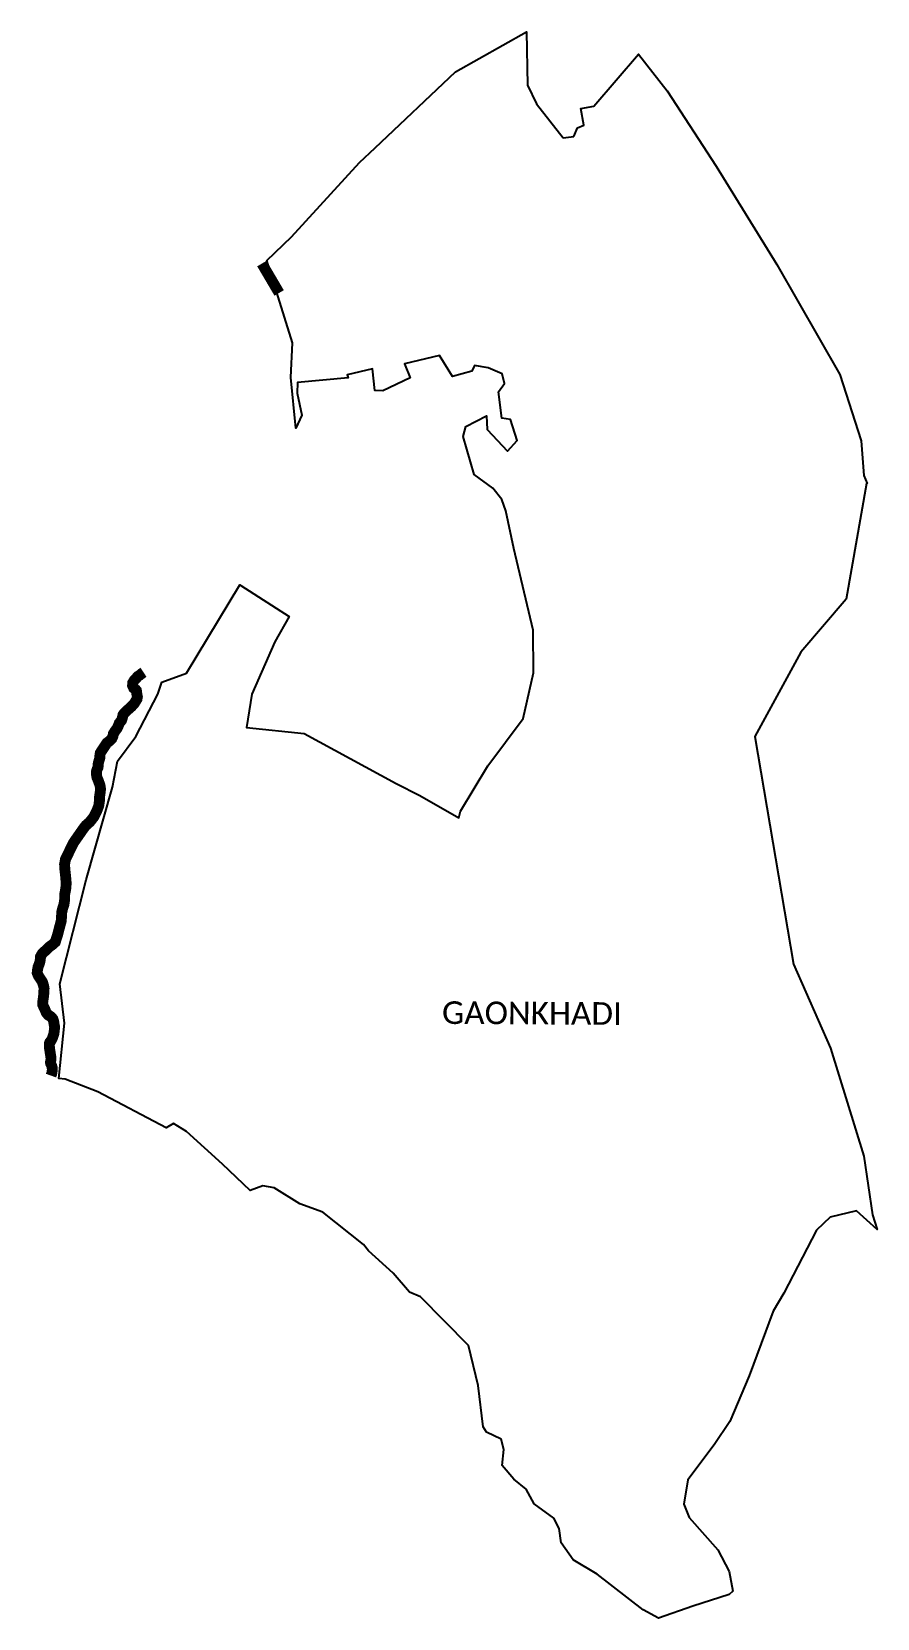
# Model space of a CAD drawing. Header units: metres. Extents: x 319536 to 323428, y 1852503 to 1859804.
import ezdxf

# ---------------------------------------------------------------- set-up
doc = ezdxf.new("R2010")
doc.units = ezdxf.units.M
for name, color, linetype in [('UNPROTECTED', 130, 'Continuous'), ('UNPROTECTED DUE TO CREEK', 150, 'Continuous'), ('village', 3, 'Continuous'), ('VILLAGE NAME', 250, 'Continuous')]:
    doc.layers.add(name, color=color, linetype=linetype)
doc.styles.get("Standard").update_dxf_attribs({"font": 'simplex.shx'})

msp = doc.modelspace()

# ---------------------------------------------------------------- linework, layer by layer
at = {"layer": 'UNPROTECTED', "const_width": 50, "flags": 128}
msp.add_lwpolyline([(320050.9, 1856856.1), (320043.8, 1856851.4), (320031.1, 1856841.2), (320024.5, 1856837.6), (320014.2, 1856825.1), (320008.3, 1856819.6), (320001.4, 1856808.1), (320000.5, 1856795.2), (320005.6, 1856783.9), (320015, 1856776.2), (320018.3, 1856772.1), (320019.4, 1856763.3), (320020.3, 1856755.5), (320022.7, 1856743.2), (320021, 1856733.2), (320008, 1856712.3), (319995.5, 1856698.5), (319979.2, 1856684.2), (319960.3, 1856665.5), (319956.4, 1856660.1), (319954.6, 1856650.4), (319949.8, 1856635.2), (319939.2, 1856621.8), (319933.8, 1856606.9), (319927.6, 1856595.6), (319919.5, 1856584.9), (319912.2, 1856573.3), (319910, 1856561.2), (319905.4, 1856551.3), (319892.9, 1856539), (319882.1, 1856530.8), (319872.2, 1856515.5), (319858.1, 1856494.5), (319852, 1856484.9), (319850.2, 1856472.9), (319850, 1856462.5), (319846.1, 1856449.7), (319842.6, 1856436.6), (319842.3, 1856429), (319841.7, 1856418.6), (319836.4, 1856407.4), (319834, 1856397.7), (319834.7, 1856384.7), (319836.8, 1856372), (319840.8, 1856363.1), (319846.3, 1856348.1), (319850.9, 1856335.4), (319853.2, 1856319.1), (319851.4, 1856302.2), (319848.7, 1856284.8), (319848.1, 1856264.8), (319845, 1856242.3), (319835.7, 1856217.3), (319821.3, 1856189.8), (319803.7, 1856167.5), (319785.5, 1856151.5), (319774, 1856136.7), (319750.1, 1856102.3), (319730.3, 1856074), (319718.5, 1856050.9), (319691.6, 1855995.6), (319687.6, 1855972.3), (319689, 1855948.5), (319692.3, 1855918.5), (319695.1, 1855885.9), (319693.4, 1855861.9), (319688.1, 1855833.8), (319688.3, 1855812.1), (319684.8, 1855788.2), (319679.3, 1855771.7), (319674.5, 1855751.7), (319673.6, 1855731.9), (319672.1, 1855711.3), (319663.6, 1855679.7), (319655.9, 1855649.9), (319649.3, 1855629.4), (319644.9, 1855614.9), (319634.2, 1855604.6), (319619.8, 1855594.5), (319584.8, 1855561.7), (319576.9, 1855547.7), (319576, 1855533.5), (319572.3, 1855517.4), (319565.6, 1855500.1), (319562.5, 1855483.7), (319561.7, 1855472.9), (319567, 1855459.7), (319576.6, 1855445.2), (319584.9, 1855432.8), (319587.9, 1855423.8), (319591.2, 1855413.6), (319593.3, 1855400.4), (319592, 1855387), (319591.9, 1855376.5), (319590.2, 1855360.1), (319587.6, 1855342.8), (319586.9, 1855335.3), (319587.5, 1855325.6), (319590.5, 1855318.8), (319596.7, 1855306), (319602.7, 1855291.1), (319611.5, 1855279.5), (319623.4, 1855272.5), (319628.4, 1855267.6), (319634.1, 1855260.4), (319637.1, 1855251.5), (319639.2, 1855237.7), (319642, 1855222.8), (319640.2, 1855207.5), (319638.4, 1855192.7), (319631.9, 1855173), (319627.3, 1855163.8), (319620, 1855154.2), (319618, 1855148.2), (319617.6, 1855138.2), (319618.2, 1855126.2), (319621.2, 1855107.1), (319624.5, 1855086.1), (319625.1, 1855077.9), (319624.5, 1855070.8), (319623.4, 1855066.1), (319622.6, 1855060.5), (319623.7, 1855054.9), (319627.7, 1855046.9), (319630.5, 1855037.8), (319631.2, 1855026.5), (319628.4, 1855008.8), (319625.3, 1855000.1)], dxfattribs=at)
at = {"layer": 'UNPROTECTED DUE TO CREEK', "const_width": 50, "flags": 128}
msp.add_lwpolyline([(320595.7, 1858737.1), (320675.2, 1858601.9)], dxfattribs=at)
at = {"layer": 'village', "flags": 128}
msp.add_lwpolyline([(321983.1, 1859316.4), (322031.9, 1859321.3)], dxfattribs=at)
at = {"layer": 'village', "color": 3, "true_color": 0x00ff00}
for points in [[(323043.3, 1855513.1, 0), (323212.5, 1855126.9, 0), (323366.5, 1854629.7, 0), (323405.7, 1854358.9, 0), (323428.1, 1854291.9, 0), (323331.9, 1854378.7, 0), (323211, 1854349.5, 0), (323148.8, 1854288.3, 0), (322997.9, 1853999.2, 0), (322948.9, 1853916.5, 0), (322839.1, 1853619.1, 0), (322750.2, 1853408.5, 0), (322677.6, 1853301.8, 0), (322555.8, 1853140.6, 0), (322537.4, 1853027.9, 0), (322561.7, 1852967.5, 0), (322695, 1852817.3, 0), (322745.7, 1852718.2, 0), (322763.8, 1852627.5, 0), (322746, 1852612.1, 0), (322579.5, 1852558.8, 0), (322421.4, 1852503, 0), (322350.7, 1852541.8, 0), (322138.4, 1852706.7, 0), (322029.2, 1852771.3, 0), (321973.8, 1852850.2, 0), (321963.7, 1852915.7, 0), (321938.7, 1852963.4, 0), (321848.8, 1853029.7, 0), (321812.2, 1853096.9, 0), (321755.7, 1853143.7, 0), (321702.1, 1853205.8, 0), (321709.9, 1853279.1, 0), (321697.4, 1853326.5, 0), (321629.6, 1853359.2, 0), (321613.8, 1853384.6, 0), (321590.9, 1853574.6, 0), (321546.9, 1853757.9, 0), (321326.5, 1853981.5, 0), (321275.4, 1854004.2, 0), (321200.4, 1854090.4, 0), (321086.3, 1854193.9, 0), (321062.9, 1854222.7, 0), (320876.7, 1854371.2, 0), (320770, 1854410.7, 0), (320652.5, 1854483.6, 0), (320600.1, 1854493.4, 0), (320541.3, 1854471.9, 0), (320415.1, 1854592.1, 0), (320248.2, 1854743.6, 0), (320189.7, 1854780.3, 0), (320154.9, 1854760.1, 0), (319840.5, 1854925, 0), (319689.8, 1854984.6, 0), (319661.8, 1854987, 0), (319686.8, 1855241.1, 0), (319665.7, 1855422.2, 0), (319787.2, 1855900.7, 0), (319908.5, 1856327.2, 0), (319930.6, 1856447.3, 0), (320014.9, 1856561.3, 0), (320117.2, 1856755.4, 0), (320134.9, 1856810.6, 0), (320248.9, 1856852, 0), (320494.7, 1857258.7, 0), (320498.5, 1857256.2, 0), (320721.7, 1857112.6, 0), (320654.9, 1856995.8, 0), (320548.8, 1856756, 0), (320524.9, 1856601.6, 0), (320789.7, 1856574.8, 0), (321214.3, 1856343.9, 0), (321322.2, 1856289.2, 0), (321501.8, 1856187.2, 0), (321510.6, 1856216.7, 0), (321635.5, 1856426.1, 0), (321798, 1856643, 0), (321845.6, 1856853, 0), (321844.6, 1857050.3, 0), (321755.5, 1857426.5, 0), (321718.5, 1857599.7, 0), (321700.5, 1857651.5, 0), (321659.2, 1857703.2, 0), (321573, 1857766.1, 0), (321522, 1857941, 0), (321535, 1857987.5, 0), (321629.4, 1858036.1, 0), (321633.3, 1857973.5, 0), (321725.8, 1857873.3, 0), (321771.2, 1857923, 0), (321739.5, 1858020, 0), (321699.4, 1858025.3, 0), (321684.8, 1858146.8, 0), (321711.8, 1858185.9, 0), (321701.4, 1858229.2, 0), (321637.9, 1858257.6, 0), (321575, 1858268.4, 0), (321561.7, 1858241.8, 0), (321473, 1858216.8, 0), (321412.6, 1858313.7, 0), (321252.4, 1858276.4, 0), (321278, 1858210.7, 0), (321152.4, 1858151.5, 0), (321115.6, 1858153.1, 0), (321104.8, 1858252.2, 0), (320988, 1858225.3, 0), (320992.4, 1858210.9, 0), (320760.3, 1858189.4, 0), (320757.9, 1858141.3, 0), (320780, 1858039.1, 0), (320751.7, 1857979.1, 0), (320728.6, 1858212.4, 0), (320735.9, 1858372.8, 0), (320618.9, 1858750.7, 0), (320731.3, 1858860.4, 0), (321045.7, 1859202.1, 0), (321116.5, 1859269, 0), (321486.5, 1859619, 0), (321814.1, 1859804, 0), (321818.7, 1859557.8, 0), (321859.2, 1859472.2, 0), (321983.1, 1859316.4, 0)], [(322031.9, 1859321.3, 0), (322048.7, 1859361.8, 0), (322078, 1859373.6, 0), (322064.3, 1859450.2, 0), (322124.2, 1859462.2, 0), (322328.9, 1859701.4, 0), (322461.2, 1859532.7, 0), (322686.6, 1859185.4, 0), (322966, 1858732.7, 0), (323256.4, 1858227.2, 0), (323354.5, 1857921, 0), (323366.5, 1857762.3, 0), (323380.9, 1857725.7, 0), (323378.3, 1857725.7, 0), (323284.6, 1857193, 0), (323076, 1856948.2, 0), (322864.2, 1856561.2, 0), (323043.3, 1855513.1, 0)]]:
    msp.add_polyline3d(points, dxfattribs=at)

# ---------------------------------------------------------------- texts
at = {"layer": 'VILLAGE NAME', "insert": (321425.2, 1855342.3), "char_height": 104.042, "attachment_point": 1, "rotation": 359.67619}
msp.add_mtext_dynamic_manual_height_columns('{\\fCalibri|b0|i0|c0|p34;GAONKHADI}', width=1335.183, gutter_width=520.2, heights=[0], dxfattribs=at)

doc.saveas('drawing.dxf')
